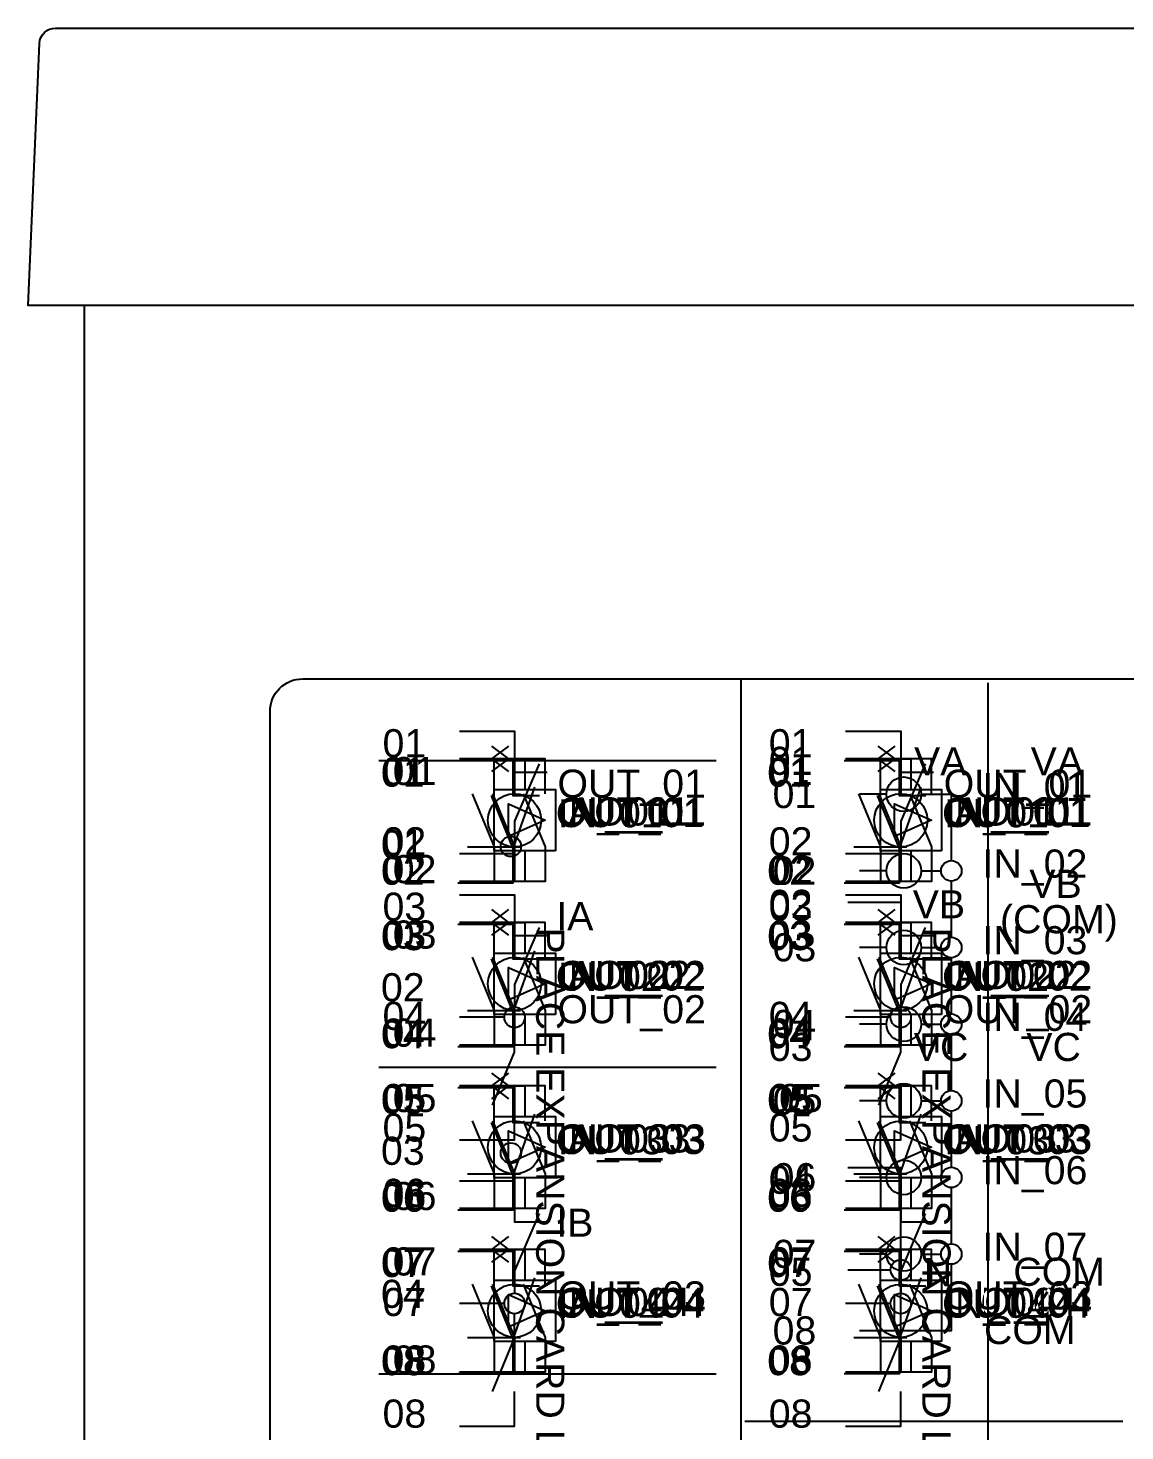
# Model space of a CAD drawing. Extents: x 1 to 23.7, y 0.2 to 17.
# Drawn here: x 15.441 to 18.125, y 13.38 to 16.812 of the extents above; entities that cross this region are included whole.
import ezdxf

# ---------------------------------------------------------------- set-up
doc = ezdxf.new("R2010")
doc.units = 0
doc.header["$MEASUREMENT"] = 0
for name, color, linetype in [('4_01__0-__EMPTY', 7, 'CONTINUOUS'), ('4_02__71___3__AVI', 7, 'CONTINUOUS'), ('4_03__73___3__ACI__3__AVI', 7, 'CONTINUOUS'), ('4_04__74___3__ACI__3__AVI', 7, 'CONTINUOUS'), ('4_05__1-___4__DI__4__DO__S', 7, 'CONTINUOUS'), ('4_06__B-___4__DI__4__DO__F', 7, 'CONTINUOUS'), ('4_07__C-___4__DI__3__DO', 7, 'CONTINUOUS'), ('4_08__2X___8__DO__STD_FORM', 7, 'CONTINUOUS'), ('4_09__2A___8__DO__STD_FORM', 7, 'CONTINUOUS'), ('4_10__2B___8__DO__STD__6__', 7, 'CONTINUOUS'), ('4_11__2C___8__DO__STD__2__', 7, 'CONTINUOUS'), ('4_12__3-___8__DI', 7, 'CONTINUOUS'), ('4_13__D-___14__DI', 7, 'CONTINUOUS'), ('4_14__5-___8__AI', 7, 'CONTINUOUS'), ('4_15__6-___4__AI__4__AO', 7, 'CONTINUOUS'), ('5_01__0-__EMPTY', 7, 'CONTINUOUS'), ('5_02__8-___4__ACI', 7, 'CONTINUOUS'), ('5_03__1-___4__DI__4__DO__S', 7, 'CONTINUOUS'), ('5_04__B-___4__DI__4__DO__F', 7, 'CONTINUOUS'), ('5_05__C-___4__DI__3__DO', 7, 'CONTINUOUS'), ('5_06__2X___8__DO__STD_FORM', 7, 'CONTINUOUS'), ('5_07__2A___8__DO__STD_FORM', 7, 'CONTINUOUS'), ('5_08__2B___8__DO__STD__6__', 7, 'CONTINUOUS'), ('5_09__2C___8__DO__STD__2__', 7, 'CONTINUOUS'), ('5_10__3-___8__DI', 7, 'CONTINUOUS'), ('5_11__5-___8__AI', 7, 'CONTINUOUS'), ('5_12__6-___4__AI__4__AO', 7, 'CONTINUOUS'), ('6_00_____DWG', 7, 'CONTINUOUS')]:
    doc.layers.add(name, color=color, linetype=linetype)
doc.styles.add('ARIAL', font='arial.ttf')

msp = doc.modelspace()

# ---------------------------------------------------------------- linework, layer by layer
at = {"layer": '4_02__71___3__AVI'}
for points in [[(17.7892, 15.2095), (17.7892, 13.1535)], [(17.4462, 15.0236), (17.5762, 15.0236)], [(17.4462, 14.6736), (17.5762, 14.6736)], [(17.4462, 14.3236), (17.5762, 14.3236)], [(17.5762, 13.7985), (17.5762, 14.0235), (17.4462, 14.0235)], [(17.4462, 13.7735), (17.5512, 13.7735)], [(17.4462, 13.5235), (17.5762, 13.5235), (17.5762, 13.7485)], [(17.1946, 13.4035), (18.1196, 13.4035)]]:
    msp.add_lwpolyline(points, dxfattribs=at)
msp.add_circle((17.5762, 13.7735), 0.025, dxfattribs=at)
at = {"layer": '4_03__73___3__ACI__3__AVI'}
for points in [[(17.7892, 15.2095), (17.7892, 13.1535)], [(17.4462, 15.0236), (17.5762, 15.0236)], [(17.4462, 14.6736), (17.5762, 14.6736)], [(17.4462, 14.3236), (17.5762, 14.3236)], [(17.5762, 13.7985), (17.5762, 14.0235), (17.4462, 14.0235)], [(17.4462, 13.7735), (17.5512, 13.7735)], [(17.4462, 13.5235), (17.5762, 13.5235), (17.5762, 13.7485)], [(17.1946, 13.4035), (18.1196, 13.4035)]]:
    msp.add_lwpolyline(points, dxfattribs=at)
msp.add_circle((17.5762, 13.7735), 0.025, dxfattribs=at)
at = {"layer": '4_04__74___3__ACI__3__AVI'}
for points in [[(17.7892, 15.2095), (17.7892, 13.1535)], [(17.4462, 15.0236), (17.5762, 15.0236)], [(17.4462, 14.6736), (17.5762, 14.6736)], [(17.4462, 14.3236), (17.5762, 14.3236)], [(17.5762, 13.7985), (17.5762, 14.0235), (17.4462, 14.0235)], [(17.4462, 13.7735), (17.5512, 13.7735)], [(17.4462, 13.5235), (17.5762, 13.5235), (17.5762, 13.7485)], [(17.1946, 13.4035), (18.1196, 13.4035)]]:
    msp.add_lwpolyline(points, dxfattribs=at)
msp.add_circle((17.5762, 13.7735), 0.025, dxfattribs=at)
at = {"layer": '4_05__1-___4__DI__4__DO__S'}
for points in [[(17.4412, 15.0236), (17.5761, 15.0236), (17.5761, 14.9385)], [(17.5225, 14.9384), (17.5761, 14.8085), (17.5761, 14.7235), (17.4412, 14.7235)], [(17.4412, 14.6236), (17.5761, 14.6236), (17.5761, 14.5385)], [(17.5225, 14.5384), (17.5761, 14.4085), (17.5761, 14.3235), (17.4412, 14.3235)], [(17.4412, 14.2236), (17.5761, 14.2236), (17.5761, 14.1385)], [(17.5225, 14.1385), (17.5761, 14.0085), (17.5761, 13.9235), (17.4412, 13.9235)], [(17.4412, 13.8236), (17.5761, 13.8236), (17.5761, 13.7385)], [(17.5225, 13.7385), (17.5761, 13.6085), (17.5761, 13.5235), (17.4412, 13.5235)]]:
    msp.add_lwpolyline(points, dxfattribs=at)
at = {"layer": '4_06__B-___4__DI__4__DO__F'}
for points in [[(17.6511, 14.9385), (17.6511, 15.0236), (17.4411, 15.0236)], [(17.5261, 14.9385), (17.5261, 15.0236)], [(17.4724, 14.9384), (17.5261, 14.8085), (17.5261, 14.7235), (17.4411, 14.7235)], [(17.5974, 14.9384), (17.6511, 14.8085), (17.6511, 14.7235), (17.5261, 14.7235)], [(17.4611, 14.8085), (17.5911, 14.8085)], [(17.6511, 14.5385), (17.6511, 14.6236), (17.4411, 14.6236)], [(17.5261, 14.5385), (17.5261, 14.6236)], [(17.4724, 14.5385), (17.5261, 14.4085), (17.5261, 14.3235), (17.4411, 14.3235)], [(17.5974, 14.5385), (17.6511, 14.4085), (17.6511, 14.3235), (17.5261, 14.3235)], [(17.4611, 14.4085), (17.5911, 14.4085)], [(17.6511, 14.1385), (17.6511, 14.2236), (17.4411, 14.2236)], [(17.5261, 14.1385), (17.5261, 14.2236)], [(17.4724, 14.1385), (17.5261, 14.0085), (17.5261, 13.9235), (17.4411, 13.9235)], [(17.5974, 14.1385), (17.6511, 14.0085), (17.6511, 13.9235), (17.5261, 13.9235)], [(17.4611, 14.0085), (17.5911, 14.0085)], [(17.6511, 13.7385), (17.6511, 13.8236), (17.4411, 13.8236)], [(17.5261, 13.7385), (17.5261, 13.8236)], [(17.4724, 13.7385), (17.5261, 13.6085), (17.5261, 13.5235), (17.4411, 13.5235)], [(17.5974, 13.7385), (17.6511, 13.6085), (17.6511, 13.5235), (17.5261, 13.5235)], [(17.4611, 13.6086), (17.5911, 13.6086)]]:
    msp.add_lwpolyline(points, dxfattribs=at)
at = {"layer": '4_07__C-___4__DI__3__DO'}
for points in [[(17.4411, 15.0916), (17.5762, 15.0916), (17.5762, 15.0916), (17.5761, 14.9915), (17.6561, 14.9915)], [(17.6361, 15.0115), (17.5761, 14.8715), (17.5761, 14.7915), (17.4412, 14.7915)], [(17.4411, 14.6916), (17.5762, 14.6916), (17.5762, 14.5915), (17.5761, 14.5915), (17.6561, 14.5915)], [(17.6361, 14.6115), (17.5761, 14.4715), (17.5761, 14.4165)], [(17.5512, 14.3915), (17.4412, 14.3915)], [(17.5225, 14.1765), (17.5761, 14.3065), (17.5761, 14.3665)], [(17.4412, 14.0914), (17.5761, 14.0914), (17.5761, 14.1765)], [(17.4411, 13.9915), (17.5762, 13.9915), (17.5762, 13.8914), (17.5761, 13.8915), (17.6561, 13.8915)], [(17.6361, 13.9114), (17.5761, 13.7714), (17.5761, 13.7164)], [(17.5512, 13.6914), (17.4412, 13.6914)], [(17.5225, 13.4764), (17.5761, 13.6064), (17.5761, 13.6664)], [(17.4412, 13.3913), (17.5761, 13.3913), (17.5761, 13.4764)]]:
    msp.add_lwpolyline(points, dxfattribs=at)
for centre in [(17.5761, 14.3915), (17.5761, 13.6914)]:
    msp.add_circle(centre, 0.025, dxfattribs=at)
at = {"layer": '4_08__2X___8__DO__STD_FORM'}
for points in [[(17.4373, 15.0196), (17.5722, 15.0196), (17.5722, 14.9345)], [(17.5186, 14.9344), (17.5722, 14.8045), (17.5722, 14.7195), (17.4373, 14.7195)], [(17.4373, 14.6196), (17.5722, 14.6196), (17.5722, 14.5345)], [(17.5186, 14.5345), (17.5722, 14.4045), (17.5722, 14.3195), (17.4373, 14.3195)], [(17.4373, 14.2196), (17.5722, 14.2196), (17.5722, 14.1345)], [(17.5186, 14.1345), (17.5722, 14.0045), (17.5722, 13.9195), (17.4373, 13.9195)], [(17.4373, 13.8197), (17.5722, 13.8197), (17.5722, 13.7346)], [(17.5186, 13.7345), (17.5722, 13.6045), (17.5722, 13.5195), (17.4373, 13.5195)]]:
    msp.add_lwpolyline(points, dxfattribs=at)
at = {"layer": '4_09__2A___8__DO__STD_FORM'}
for points in [[(17.4373, 15.0196), (17.5723, 15.0196), (17.5723, 15.0196), (17.5723, 14.9345), (17.6373, 14.9345)], [(17.6248, 14.9545), (17.5722, 14.8045), (17.5723, 14.7195), (17.4373, 14.7195)], [(17.4373, 14.6196), (17.5723, 14.6196), (17.5723, 14.6196), (17.5723, 14.5345), (17.6373, 14.5345)], [(17.6248, 14.5545), (17.5722, 14.4045), (17.5723, 14.3195), (17.4373, 14.3195)], [(17.4373, 14.2196), (17.5723, 14.2196), (17.5723, 14.2196), (17.5723, 14.1345), (17.6373, 14.1345)], [(17.6248, 14.1545), (17.5722, 14.0045), (17.5723, 13.9195), (17.4373, 13.9195)], [(17.4373, 13.8197), (17.5723, 13.8197), (17.5723, 13.8197), (17.5723, 13.7345), (17.6373, 13.7345)], [(17.6248, 13.7545), (17.5722, 13.6045), (17.5723, 13.5195), (17.4373, 13.5195)]]:
    msp.add_lwpolyline(points, dxfattribs=at)
at = {"layer": '4_10__2B___8__DO__STD__6__'}
for points in [[(17.4373, 15.0196), (17.5722, 15.0196), (17.5722, 14.9345)], [(17.5186, 14.9344), (17.5722, 14.8045), (17.5722, 14.7195), (17.4373, 14.7195)], [(17.4373, 14.6196), (17.5722, 14.6196), (17.5722, 14.5345)], [(17.5186, 14.5345), (17.5722, 14.4045), (17.5722, 14.3195), (17.4373, 14.3195)], [(17.4373, 14.2196), (17.5722, 14.2196), (17.5722, 14.1345)], [(17.5186, 14.1345), (17.5722, 14.0045), (17.5722, 13.9195), (17.4373, 13.9195)], [(17.4373, 13.8197), (17.5722, 13.8197), (17.5722, 13.7346)], [(17.5186, 13.7345), (17.5722, 13.6045), (17.5722, 13.5195), (17.4373, 13.5195)]]:
    msp.add_lwpolyline(points, dxfattribs=at)
at = {"layer": '4_11__2C___8__DO__STD__2__'}
for points in [[(17.4373, 15.0196), (17.5722, 15.0196), (17.5722, 14.9345)], [(17.5186, 14.9344), (17.5722, 14.8045), (17.5722, 14.7195), (17.4373, 14.7195)], [(17.4373, 14.6196), (17.5722, 14.6196), (17.5722, 14.5345)], [(17.5186, 14.5345), (17.5722, 14.4045), (17.5722, 14.3195), (17.4373, 14.3195)], [(17.4373, 14.2196), (17.5723, 14.2196), (17.5723, 14.2196), (17.5723, 14.1345), (17.6373, 14.1345)], [(17.6248, 14.1545), (17.5722, 14.0045), (17.5723, 13.9195), (17.4373, 13.9195)], [(17.4373, 13.8196), (17.5723, 13.8196), (17.5723, 13.8196), (17.5723, 13.7345), (17.6373, 13.7345)], [(17.6248, 13.7545), (17.5722, 13.6045), (17.5723, 13.5195), (17.4373, 13.5195)]]:
    msp.add_lwpolyline(points, dxfattribs=at)
at = {"layer": '4_12__3-___8__DI'}
for points in [[(17.4412, 15.0235), (17.5761, 15.0235), (17.5761, 14.9385)], [(17.5761, 14.8085), (17.5761, 14.7235), (17.4412, 14.7235)], [(17.4412, 14.6234), (17.5761, 14.6234), (17.5761, 14.5384)], [(17.5761, 14.4084), (17.5761, 14.3234), (17.4412, 14.3234)], [(17.4412, 14.2233), (17.5761, 14.2233), (17.5761, 14.1384)], [(17.5761, 14.0083), (17.5761, 13.9233), (17.4412, 13.9233)], [(17.4412, 13.8235), (17.5761, 13.8235), (17.5761, 13.7385)], [(17.5761, 13.6085), (17.5761, 13.5235), (17.4412, 13.5235)]]:
    msp.add_lwpolyline(points, dxfattribs=at)
for centre in [(17.5761, 14.8735), (17.5761, 14.4734), (17.5761, 14.0733), (17.5761, 13.6735)]:
    msp.add_circle(centre, 0.065, dxfattribs=at)
at = {"layer": '4_13__D-___14__DI'}
for points in [[(17.5413, 14.9373), (17.4748, 14.9373)], [(17.6258, 14.9373), (17.6998, 14.9373), (17.6998, 14.7748)], [(17.5413, 14.7498), (17.4748, 14.7498)], [(17.6258, 14.7498), (17.6748, 14.7498)], [(17.6998, 14.7248), (17.6998, 14.5873)], [(17.5413, 14.5623), (17.4748, 14.5623)], [(17.6258, 14.5623), (17.6748, 14.5623)], [(17.6998, 14.5373), (17.6998, 14.3998)], [(17.5413, 14.3748), (17.4748, 14.3748)], [(17.6258, 14.3748), (17.6748, 14.3748)], [(17.6998, 14.3498), (17.6998, 14.2123)], [(17.5413, 14.1873), (17.4748, 14.1873)], [(17.6258, 14.1873), (17.6748, 14.1873)], [(17.6998, 14.1623), (17.6998, 14.0248)], [(17.5413, 13.9998), (17.4748, 13.9998)], [(17.6258, 13.9998), (17.6748, 13.9998)], [(17.6998, 13.9748), (17.6998, 13.8373)], [(17.5413, 13.8123), (17.4748, 13.8123)], [(17.6258, 13.8123), (17.6748, 13.8123)], [(17.6998, 13.7873), (17.6998, 13.6248), (17.4748, 13.6248)]]:
    msp.add_lwpolyline(points, dxfattribs=at)
for centre, radius in [((17.5835, 14.9373), 0.0422), ((17.5835, 14.7498), 0.0422), ((17.6998, 14.7498), 0.025), ((17.5835, 14.5623), 0.0422), ((17.6998, 14.5623), 0.025), ((17.5835, 14.3748), 0.0422), ((17.6998, 14.3748), 0.025), ((17.5835, 14.1873), 0.0422), ((17.6998, 14.1873), 0.025), ((17.5835, 13.9998), 0.0422), ((17.6998, 13.9998), 0.025), ((17.5835, 13.8123), 0.0422), ((17.6998, 13.8123), 0.025)]:
    msp.add_circle(centre, radius, dxfattribs=at)
at = {"layer": '4_14__5-___8__AI'}
for points in [[(17.5199, 15.0551), (17.5612, 15.0239), (17.5199, 14.9927)], [(17.4662, 15.0239), (17.6011, 15.0239), (17.6011, 14.9488)], [(17.6761, 14.7988), (17.5261, 14.7988), (17.5261, 14.9488), (17.6761, 14.9488), (17.6761, 14.7988)], [(17.5611, 14.8338), (17.5611, 14.9138), (17.6511, 14.8738), (17.5611, 14.8338)], [(17.6011, 14.7988), (17.6011, 14.7237), (17.4662, 14.7237)], [(17.4662, 14.6238), (17.6011, 14.6238), (17.6011, 14.5488)], [(17.5199, 14.655), (17.5612, 14.6238), (17.5199, 14.5926)], [(17.6761, 14.3988), (17.5261, 14.3988), (17.5261, 14.5487), (17.6761, 14.5487), (17.6761, 14.3988)], [(17.5611, 14.4338), (17.5611, 14.5138), (17.6511, 14.4738), (17.5611, 14.4338)], [(17.6011, 14.3987), (17.6011, 14.3236), (17.4662, 14.3236)], [(17.5199, 14.255), (17.5612, 14.2237), (17.5199, 14.1925)], [(17.4662, 14.2238), (17.6011, 14.2238), (17.6011, 14.1487)], [(17.6761, 13.9987), (17.5261, 13.9987), (17.5261, 14.1487), (17.6761, 14.1487), (17.6761, 13.9987)], [(17.5611, 14.0337), (17.5611, 14.1137), (17.6511, 14.0737), (17.5611, 14.0337)], [(17.6011, 13.9987), (17.6011, 13.9236), (17.4662, 13.9236)], [(17.5199, 13.8549), (17.5612, 13.8237), (17.5199, 13.7925)], [(17.4662, 13.8237), (17.6011, 13.8237), (17.6011, 13.7486)], [(17.6761, 13.5986), (17.5261, 13.5986), (17.5261, 13.7486), (17.6761, 13.7486), (17.6761, 13.5986)], [(17.5611, 13.6337), (17.5611, 13.7137), (17.6511, 13.6736), (17.5611, 13.6337)], [(17.6011, 13.5986), (17.6011, 13.5235), (17.4662, 13.5235)]]:
    msp.add_lwpolyline(points, dxfattribs=at)
at = {"layer": '4_15__6-___4__AI__4__AO'}
for points in [[(17.5612, 15.0551), (17.5199, 15.0239), (17.5612, 14.9927)], [(17.4662, 15.0239), (17.6011, 15.0239), (17.6011, 14.9488)], [(17.6761, 14.7988), (17.5261, 14.7988), (17.5261, 14.9488), (17.6761, 14.9488), (17.6761, 14.7988)], [(17.5611, 14.8338), (17.5611, 14.9138), (17.6511, 14.8738), (17.5611, 14.8338)], [(17.6011, 14.7988), (17.6011, 14.7237), (17.4662, 14.7237)], [(17.4662, 14.6238), (17.6011, 14.6238), (17.6011, 14.5488)], [(17.5612, 14.655), (17.5199, 14.6238), (17.5612, 14.5926)], [(17.6761, 14.3988), (17.5261, 14.3988), (17.5261, 14.5487), (17.6761, 14.5487), (17.6761, 14.3988)], [(17.5611, 14.4338), (17.5611, 14.5138), (17.6511, 14.4738), (17.5611, 14.4338)], [(17.6011, 14.3987), (17.6011, 14.3236), (17.4662, 14.3236)], [(17.5612, 14.255), (17.5199, 14.2237), (17.5612, 14.1925)], [(17.4662, 14.2238), (17.6011, 14.2238), (17.6011, 14.1487)], [(17.6761, 13.9987), (17.5261, 13.9987), (17.5261, 14.1487), (17.6761, 14.1487), (17.6761, 13.9987)], [(17.5611, 14.0337), (17.5611, 14.1137), (17.6511, 14.0737), (17.5611, 14.0337)], [(17.6011, 13.9987), (17.6011, 13.9236), (17.4662, 13.9236)], [(17.5612, 13.8549), (17.5199, 13.8237), (17.5612, 13.7925)], [(17.4662, 13.8237), (17.6011, 13.8237), (17.6011, 13.7486)], [(17.6761, 13.5986), (17.5261, 13.5986), (17.5261, 13.7486), (17.6761, 13.7486), (17.6761, 13.5986)], [(17.5611, 13.6337), (17.5611, 13.7137), (17.6511, 13.6736), (17.5611, 13.6337)], [(17.6011, 13.5986), (17.6011, 13.5235), (17.4662, 13.5235)]]:
    msp.add_lwpolyline(points, dxfattribs=at)
at = {"layer": '5_02__8-___4__ACI'}
for points in [[(16.2995, 15.0196), (17.1246, 15.0196)], [(16.2995, 14.2695), (17.1246, 14.2695)], [(16.2995, 13.5195), (17.1246, 13.5195)]]:
    msp.add_lwpolyline(points, dxfattribs=at)
for centre in [(16.6223, 14.8096), (16.6223, 14.0595)]:
    msp.add_circle(centre, 0.025, dxfattribs=at)
at = {"layer": '5_03__1-___4__DI__4__DO__S'}
for points in [[(16.4962, 15.0236), (16.6312, 15.0236), (16.6312, 14.9385)], [(16.5775, 14.9384), (16.6312, 14.8085), (16.6312, 14.7235), (16.4962, 14.7235)], [(16.4962, 14.6236), (16.6312, 14.6236), (16.6312, 14.5385)], [(16.5775, 14.5384), (16.6312, 14.4085), (16.6312, 14.3235), (16.4962, 14.3235)], [(16.4962, 14.2236), (16.6312, 14.2236), (16.6312, 14.1385)], [(16.5775, 14.1385), (16.6312, 14.0085), (16.6312, 13.9235), (16.4962, 13.9235)], [(16.4962, 13.8236), (16.6312, 13.8236), (16.6312, 13.7385)], [(16.5775, 13.7385), (16.6312, 13.6085), (16.6312, 13.5235), (16.4962, 13.5235)]]:
    msp.add_lwpolyline(points, dxfattribs=at)
at = {"layer": '5_04__B-___4__DI__4__DO__F'}
for points in [[(16.7061, 14.9385), (16.7061, 15.0236), (16.4961, 15.0236)], [(16.5811, 14.9385), (16.5811, 15.0236)], [(16.5274, 14.9384), (16.5811, 14.8085), (16.5811, 14.7235), (16.4961, 14.7235)], [(16.6524, 14.9384), (16.7061, 14.8085), (16.7061, 14.7235), (16.5811, 14.7235)], [(16.5161, 14.8085), (16.6461, 14.8085)], [(16.7061, 14.5385), (16.7061, 14.6236), (16.4961, 14.6236)], [(16.5811, 14.5385), (16.5811, 14.6236)], [(16.5274, 14.5385), (16.5811, 14.4085), (16.5811, 14.3235), (16.4961, 14.3235)], [(16.6524, 14.5385), (16.7061, 14.4085), (16.7061, 14.3235), (16.5811, 14.3235)], [(16.5161, 14.4085), (16.6461, 14.4085)], [(16.7061, 14.1385), (16.7061, 14.2236), (16.4961, 14.2236)], [(16.5811, 14.1385), (16.5811, 14.2236)], [(16.5274, 14.1385), (16.5811, 14.0085), (16.5811, 13.9235), (16.4961, 13.9235)], [(16.6524, 14.1385), (16.7061, 14.0085), (16.7061, 13.9235), (16.5811, 13.9235)], [(16.5161, 14.0085), (16.6461, 14.0085)], [(16.7061, 13.7385), (16.7061, 13.8236), (16.4961, 13.8236)], [(16.5811, 13.7385), (16.5811, 13.8236)], [(16.5274, 13.7385), (16.5811, 13.6085), (16.5811, 13.5235), (16.4961, 13.5235)], [(16.6524, 13.7385), (16.7061, 13.6085), (16.7061, 13.5235), (16.5811, 13.5235)], [(16.5161, 13.6086), (16.6461, 13.6086)]]:
    msp.add_lwpolyline(points, dxfattribs=at)
at = {"layer": '5_05__C-___4__DI__3__DO'}
for points in [[(16.4961, 15.0916), (16.6312, 15.0916), (16.6312, 15.0916), (16.6312, 14.9915), (16.7111, 14.9915)], [(16.6912, 15.0115), (16.6312, 14.8715), (16.6312, 14.7915), (16.4962, 14.7915)], [(16.4961, 14.6916), (16.6312, 14.6916), (16.6312, 14.5915), (16.6312, 14.5915), (16.7111, 14.5915)], [(16.6912, 14.6115), (16.6312, 14.4715), (16.6312, 14.4165)], [(16.6062, 14.3915), (16.4962, 14.3915)], [(16.5775, 14.1765), (16.6312, 14.3065), (16.6312, 14.3665)], [(16.4962, 14.0914), (16.6312, 14.0914), (16.6312, 14.1765)], [(16.4961, 13.9915), (16.6312, 13.9915), (16.6312, 13.8914), (16.6312, 13.8915), (16.7111, 13.8915)], [(16.6912, 13.9114), (16.6312, 13.7714), (16.6312, 13.7164)], [(16.6062, 13.6914), (16.4962, 13.6914)], [(16.5775, 13.4764), (16.6312, 13.6064), (16.6312, 13.6664)], [(16.4962, 13.3913), (16.6312, 13.3913), (16.6312, 13.4764)]]:
    msp.add_lwpolyline(points, dxfattribs=at)
for centre in [(16.6312, 14.3915), (16.6312, 13.6914)]:
    msp.add_circle(centre, 0.025, dxfattribs=at)
at = {"layer": '5_06__2X___8__DO__STD_FORM'}
for points in [[(16.4923, 15.0196), (16.6273, 15.0196), (16.6273, 14.9345)], [(16.5736, 14.9344), (16.6273, 14.8045), (16.6273, 14.7195), (16.4923, 14.7195)], [(16.4923, 14.6196), (16.6273, 14.6196), (16.6273, 14.5345)], [(16.5736, 14.5345), (16.6273, 14.4045), (16.6273, 14.3195), (16.4923, 14.3195)], [(16.4923, 14.2196), (16.6273, 14.2196), (16.6273, 14.1345)], [(16.5736, 14.1345), (16.6273, 14.0045), (16.6273, 13.9195), (16.4923, 13.9195)], [(16.4923, 13.8197), (16.6273, 13.8197), (16.6273, 13.7346)], [(16.5736, 13.7345), (16.6273, 13.6045), (16.6273, 13.5195), (16.4923, 13.5195)]]:
    msp.add_lwpolyline(points, dxfattribs=at)
at = {"layer": '5_07__2A___8__DO__STD_FORM'}
for points in [[(16.4923, 15.0196), (16.6273, 15.0196), (16.6273, 15.0196), (16.6273, 14.9345), (16.6923, 14.9345)], [(16.6798, 14.9545), (16.6273, 14.8045), (16.6273, 14.7195), (16.4923, 14.7195)], [(16.4923, 14.6196), (16.6273, 14.6196), (16.6273, 14.6196), (16.6273, 14.5345), (16.6923, 14.5345)], [(16.6798, 14.5545), (16.6273, 14.4045), (16.6273, 14.3195), (16.4923, 14.3195)], [(16.4923, 14.2196), (16.6273, 14.2196), (16.6273, 14.2196), (16.6273, 14.1345), (16.6923, 14.1345)], [(16.6798, 14.1545), (16.6273, 14.0045), (16.6273, 13.9195), (16.4923, 13.9195)], [(16.4923, 13.8197), (16.6273, 13.8197), (16.6273, 13.8197), (16.6273, 13.7345), (16.6923, 13.7345)], [(16.6798, 13.7545), (16.6273, 13.6045), (16.6273, 13.5195), (16.4923, 13.5195)]]:
    msp.add_lwpolyline(points, dxfattribs=at)
at = {"layer": '5_08__2B___8__DO__STD__6__'}
for points in [[(16.4923, 15.0196), (16.6273, 15.0196), (16.6273, 14.9345)], [(16.5736, 14.9344), (16.6273, 14.8045), (16.6273, 14.7195), (16.4923, 14.7195)], [(16.4923, 14.6196), (16.6273, 14.6196), (16.6273, 14.5345)], [(16.5736, 14.5345), (16.6273, 14.4045), (16.6273, 14.3195), (16.4923, 14.3195)], [(16.4923, 14.2196), (16.6273, 14.2196), (16.6273, 14.1345)], [(16.5736, 14.1345), (16.6273, 14.0045), (16.6273, 13.9195), (16.4923, 13.9195)], [(16.4923, 13.8197), (16.6273, 13.8197), (16.6273, 13.7346)], [(16.5736, 13.7345), (16.6273, 13.6045), (16.6273, 13.5195), (16.4923, 13.5195)]]:
    msp.add_lwpolyline(points, dxfattribs=at)
at = {"layer": '5_09__2C___8__DO__STD__2__'}
for points in [[(16.4923, 15.0196), (16.6273, 15.0196), (16.6273, 14.9345)], [(16.5736, 14.9344), (16.6273, 14.8045), (16.6273, 14.7195), (16.4923, 14.7195)], [(16.4923, 14.6196), (16.6273, 14.6196), (16.6273, 14.5345)], [(16.5736, 14.5345), (16.6273, 14.4045), (16.6273, 14.3195), (16.4923, 14.3195)], [(16.4923, 14.2196), (16.6273, 14.2196), (16.6273, 14.2196), (16.6273, 14.1345), (16.6923, 14.1345)], [(16.6798, 14.1545), (16.6273, 14.0045), (16.6273, 13.9195), (16.4923, 13.9195)], [(16.4923, 13.8196), (16.6273, 13.8196), (16.6273, 13.8196), (16.6273, 13.7345), (16.6923, 13.7345)], [(16.6798, 13.7545), (16.6273, 13.6045), (16.6273, 13.5195), (16.4923, 13.5195)]]:
    msp.add_lwpolyline(points, dxfattribs=at)
at = {"layer": '5_10__3-___8__DI'}
for points in [[(16.4962, 15.0235), (16.6312, 15.0235), (16.6312, 14.9385)], [(16.6312, 14.8085), (16.6312, 14.7235), (16.4962, 14.7235)], [(16.4962, 14.6234), (16.6312, 14.6234), (16.6312, 14.5384)], [(16.6312, 14.4084), (16.6312, 14.3234), (16.4962, 14.3234)], [(16.4962, 14.2233), (16.6312, 14.2233), (16.6312, 14.1384)], [(16.6312, 14.0083), (16.6312, 13.9233), (16.4962, 13.9233)], [(16.4962, 13.8235), (16.6312, 13.8235), (16.6312, 13.7385)], [(16.6312, 13.6085), (16.6312, 13.5235), (16.4962, 13.5235)]]:
    msp.add_lwpolyline(points, dxfattribs=at)
for centre in [(16.6312, 14.8735), (16.6312, 14.4734), (16.6312, 14.0733), (16.6312, 13.6735)]:
    msp.add_circle(centre, 0.065, dxfattribs=at)
at = {"layer": '5_11__5-___8__AI'}
for points in [[(16.5749, 15.0551), (16.6162, 15.0239), (16.5749, 14.9927)], [(16.5212, 15.0239), (16.6561, 15.0239), (16.6561, 14.9488)], [(16.7311, 14.7988), (16.5811, 14.7988), (16.5811, 14.9488), (16.7311, 14.9488), (16.7311, 14.7988)], [(16.6161, 14.8338), (16.6161, 14.9138), (16.7061, 14.8738), (16.6161, 14.8338)], [(16.6561, 14.7988), (16.6561, 14.7237), (16.5212, 14.7237)], [(16.5212, 14.6238), (16.6561, 14.6238), (16.6561, 14.5488)], [(16.5749, 14.655), (16.6162, 14.6238), (16.5749, 14.5926)], [(16.7311, 14.3988), (16.5811, 14.3988), (16.5811, 14.5487), (16.7311, 14.5487), (16.7311, 14.3988)], [(16.6161, 14.4338), (16.6161, 14.5138), (16.7061, 14.4738), (16.6161, 14.4338)], [(16.6561, 14.3987), (16.6561, 14.3236), (16.5212, 14.3236)], [(16.5749, 14.255), (16.6162, 14.2237), (16.5749, 14.1925)], [(16.5212, 14.2238), (16.6561, 14.2238), (16.6561, 14.1487)], [(16.7311, 13.9987), (16.5811, 13.9987), (16.5811, 14.1487), (16.7311, 14.1487), (16.7311, 13.9987)], [(16.6161, 14.0337), (16.6161, 14.1137), (16.7061, 14.0737), (16.6161, 14.0337)], [(16.6561, 13.9987), (16.6561, 13.9236), (16.5212, 13.9236)], [(16.5749, 13.8549), (16.6162, 13.8237), (16.5749, 13.7925)], [(16.5212, 13.8237), (16.6561, 13.8237), (16.6561, 13.7486)], [(16.7311, 13.5986), (16.5811, 13.5986), (16.5811, 13.7486), (16.7311, 13.7486), (16.7311, 13.5986)], [(16.6161, 13.6337), (16.6161, 13.7137), (16.7061, 13.6736), (16.6161, 13.6337)], [(16.6561, 13.5986), (16.6561, 13.5235), (16.5212, 13.5235)]]:
    msp.add_lwpolyline(points, dxfattribs=at)
at = {"layer": '5_12__6-___4__AI__4__AO'}
for points in [[(16.6162, 15.0551), (16.5749, 15.0239), (16.6162, 14.9927)], [(16.5212, 15.0239), (16.6561, 15.0239), (16.6561, 14.9488)], [(16.7311, 14.7988), (16.5811, 14.7988), (16.5811, 14.9488), (16.7311, 14.9488), (16.7311, 14.7988)], [(16.6161, 14.8338), (16.6161, 14.9138), (16.7061, 14.8738), (16.6161, 14.8338)], [(16.6561, 14.7988), (16.6561, 14.7237), (16.5212, 14.7237)], [(16.5212, 14.6238), (16.6561, 14.6238), (16.6561, 14.5488)], [(16.6162, 14.655), (16.5749, 14.6238), (16.6162, 14.5926)], [(16.7311, 14.3988), (16.5811, 14.3988), (16.5811, 14.5487), (16.7311, 14.5487), (16.7311, 14.3988)], [(16.6161, 14.4338), (16.6161, 14.5138), (16.7061, 14.4738), (16.6161, 14.4338)], [(16.6561, 14.3987), (16.6561, 14.3236), (16.5212, 14.3236)], [(16.6162, 14.255), (16.5749, 14.2237), (16.6162, 14.1925)], [(16.5212, 14.2238), (16.6561, 14.2238), (16.6561, 14.1487)], [(16.7311, 13.9987), (16.5811, 13.9987), (16.5811, 14.1487), (16.7311, 14.1487), (16.7311, 13.9987)], [(16.6161, 14.0337), (16.6161, 14.1137), (16.7061, 14.0737), (16.6161, 14.0337)], [(16.6561, 13.9987), (16.6561, 13.9236), (16.5212, 13.9236)], [(16.6162, 13.8549), (16.5749, 13.8237), (16.6162, 13.7925)], [(16.5212, 13.8237), (16.6561, 13.8237), (16.6561, 13.7486)], [(16.7311, 13.5986), (16.5811, 13.5986), (16.5811, 13.7486), (16.7311, 13.7486), (16.7311, 13.5986)], [(16.6161, 13.6337), (16.6161, 13.7137), (16.7061, 13.6736), (16.6161, 13.6337)], [(16.6561, 13.5986), (16.6561, 13.5235), (16.5212, 13.5235)]]:
    msp.add_lwpolyline(points, dxfattribs=at)
at = {"layer": '6_00_____DWG'}
for points in [[(22.972, 16.7742), (23, 16.1327), (15.4409, 16.1327), (15.469, 16.7742, -0.401491), (15.5083, 16.8118), (22.9327, 16.8118, -0.401491)], [(22.3579, 15.1396), (22.3579, 11.4297, -0.414213), (22.2779, 11.3497), (16.1129, 11.3497, -0.414212), (16.0329, 11.4297), (16.0329, 15.1396, -0.414211), (16.1129, 15.2196), (22.2779, 15.2196, -0.414219)]]:
    msp.add_lwpolyline(points, format="xyb", close=True, dxfattribs=at)
for points in [[(22.8622, 16.1327), (22.8622, 11.1824), (15.5787, 11.1824), (15.5787, 16.1327)], [(17.1846, 15.2196), (17.1846, 11.3497)]]:
    msp.add_lwpolyline(points, dxfattribs=at)

# ---------------------------------------------------------------- texts
at = {"layer": '4_01__0-__EMPTY', "style": 'ARIAL'}
msp.add_text('PLACE EXPANSION CARD LABEL HERE', height=0.068833, rotation=270, dxfattribs=at).set_placement((17.6291, 14.6114))
at = {"layer": '4_02__71___3__AVI', "style": 'ARIAL'}
for s, height, p in [('01', 0.06883, (17.2532, 14.9847)), ('VA', 0.06883, (17.6086, 14.9836)), ('VA', 0.06883, (17.8939, 14.9836)), ('VB', 0.06883, (17.8906, 14.6836)), ('02', 0.06883, (17.2532, 14.6347)), ('VB', 0.06883, (17.6053, 14.6336)), ('(COM)', 0.06883, (17.8188, 14.5972)), ('03', 0.06883, (17.2532, 14.2847)), ('VC', 0.06883, (17.608, 14.2847)), ('VC', 0.06883, (17.8833, 14.2847)), ('04', 0.06883, (17.2532, 13.9597)), ('05', 0.06883, (17.2532, 13.7346)), ('N', 0.0688, (17.6327, 13.7335)), ('COM', 0.06883, (17.8514, 13.7346)), ('06', 0.06883, (17.2532, 13.5199))]:
    msp.add_text(s, height=height, dxfattribs=at).set_placement(p)
at = {"layer": '4_03__73___3__ACI__3__AVI', "style": 'ARIAL'}
for s, height, p in [('01', 0.06883, (17.2532, 14.9847)), ('VA', 0.06883, (17.6086, 14.9836)), ('VA', 0.06883, (17.8939, 14.9836)), ('VB', 0.06883, (17.8906, 14.6836)), ('02', 0.06883, (17.2532, 14.6347)), ('VB', 0.06883, (17.6053, 14.6336)), ('(COM)', 0.06883, (17.8188, 14.5972)), ('03', 0.06883, (17.2532, 14.2847)), ('VC', 0.06883, (17.608, 14.2847)), ('VC', 0.06883, (17.8833, 14.2847)), ('04', 0.06883, (17.2532, 13.9597)), ('05', 0.06883, (17.2532, 13.7346)), ('N', 0.0688, (17.6327, 13.7335)), ('COM', 0.06883, (17.8514, 13.7346)), ('06', 0.06883, (17.2532, 13.5199))]:
    msp.add_text(s, height=height, dxfattribs=at).set_placement(p)
at = {"layer": '4_04__74___3__ACI__3__AVI', "style": 'ARIAL'}
for s, height, p in [('01', 0.06883, (17.2532, 14.9847)), ('VA', 0.06883, (17.6086, 14.9836)), ('VA', 0.06883, (17.8939, 14.9836)), ('VB', 0.06883, (17.8906, 14.6836)), ('02', 0.06883, (17.2532, 14.6347)), ('VB', 0.06883, (17.6053, 14.6336)), ('(COM)', 0.06883, (17.8188, 14.5972)), ('03', 0.06883, (17.2532, 14.2847)), ('VC', 0.06883, (17.608, 14.2847)), ('VC', 0.06883, (17.8833, 14.2847)), ('04', 0.06883, (17.2532, 13.9597)), ('05', 0.06883, (17.2532, 13.7346)), ('N', 0.0688, (17.6327, 13.7335)), ('COM', 0.06883, (17.8514, 13.7346)), ('06', 0.06883, (17.2532, 13.5199))]:
    msp.add_text(s, height=height, dxfattribs=at).set_placement(p)
at = {"layer": '4_05__1-___4__DI__4__DO__S', "style": 'ARIAL'}
for s, p in [('01', (17.2532, 14.9597)), ('OUT_01', (17.6811, 14.8608)), ('02', (17.2532, 14.7197)), ('03', (17.2532, 14.5598)), ('OUT_02', (17.6811, 14.4608)), ('04', (17.2532, 14.3198)), ('05', (17.2532, 14.1598)), ('OUT_03', (17.6811, 14.0609)), ('06', (17.2532, 13.9199)), ('07', (17.2532, 13.7599)), ('OUT_04', (17.6811, 13.6609)), ('08', (17.2532, 13.5199))]:
    msp.add_text(s, height=0.06883, dxfattribs=at).set_placement(p)
at = {"layer": '4_06__B-___4__DI__4__DO__F', "style": 'ARIAL'}
for s, p in [('01', (17.2493, 14.9557)), ('OUT_01', (17.6772, 14.8568)), ('02', (17.2493, 14.7158)), ('03', (17.2493, 14.5558)), ('OUT_02', (17.6772, 14.4569)), ('04', (17.2493, 14.3158)), ('05', (17.2493, 14.1558)), ('OUT_03', (17.6772, 14.0569)), ('06', (17.2493, 13.9159)), ('07', (17.2493, 13.7559)), ('OUT_04', (17.6772, 13.6569)), ('08', (17.2493, 13.5159))]:
    msp.add_text(s, height=0.06883, dxfattribs=at).set_placement(p)
at = {"layer": '4_07__C-___4__DI__3__DO', "style": 'ARIAL'}
for s, p in [('01', (17.2532, 15.0277)), ('OUT_01', (17.6811, 14.9288)), ('02', (17.2532, 14.7877)), ('03', (17.2532, 14.6278)), ('04', (17.2532, 14.3607)), ('OUT_02', (17.6811, 14.3769)), ('05', (17.2532, 14.0876)), ('06', (17.2532, 13.9277)), ('07', (17.2532, 13.6606)), ('OUT_03', (17.6811, 13.6768)), ('08', (17.2532, 13.3876))]:
    msp.add_text(s, height=0.06883, dxfattribs=at).set_placement(p)
at = {"layer": '4_08__2X___8__DO__STD_FORM', "style": 'ARIAL'}
for s, p in [('01', (17.2493, 14.9557)), ('OUT_01', (17.6772, 14.8568)), ('02', (17.2493, 14.7158)), ('03', (17.2493, 14.5558)), ('OUT_02', (17.6772, 14.4569)), ('04', (17.2493, 14.3158)), ('05', (17.2493, 14.1558)), ('OUT_03', (17.6772, 14.0569)), ('06', (17.2493, 13.9159)), ('07', (17.2493, 13.7559)), ('OUT_04', (17.6772, 13.6569)), ('08', (17.2493, 13.5159))]:
    msp.add_text(s, height=0.06883, dxfattribs=at).set_placement(p)
at = {"layer": '4_09__2A___8__DO__STD_FORM', "style": 'ARIAL'}
for s, p in [('01', (17.2493, 14.9557)), ('OUT_01', (17.6772, 14.8568)), ('02', (17.2493, 14.7158)), ('03', (17.2493, 14.5558)), ('OUT_02', (17.6772, 14.4569)), ('04', (17.2493, 14.3158)), ('05', (17.2493, 14.1558)), ('OUT_03', (17.6772, 14.0569)), ('06', (17.2493, 13.9159)), ('07', (17.2493, 13.7559)), ('OUT_04', (17.6772, 13.6569)), ('08', (17.2493, 13.5159))]:
    msp.add_text(s, height=0.06883, dxfattribs=at).set_placement(p)
at = {"layer": '4_10__2B___8__DO__STD__6__', "style": 'ARIAL'}
for s, p in [('01', (17.2493, 14.9557)), ('OUT_01', (17.6772, 14.8568)), ('02', (17.2493, 14.7158)), ('03', (17.2493, 14.5558)), ('OUT_02', (17.6772, 14.4569)), ('04', (17.2493, 14.3158)), ('05', (17.2493, 14.1558)), ('OUT_03', (17.6772, 14.0569)), ('06', (17.2493, 13.9159)), ('07', (17.2493, 13.7559)), ('OUT_04', (17.6772, 13.6569)), ('08', (17.2493, 13.5159))]:
    msp.add_text(s, height=0.06883, dxfattribs=at).set_placement(p)
at = {"layer": '4_11__2C___8__DO__STD__2__', "style": 'ARIAL'}
for s, p in [('01', (17.2493, 14.9557)), ('OUT_01', (17.6772, 14.8568)), ('02', (17.2493, 14.7158)), ('03', (17.2493, 14.5558)), ('OUT_02', (17.6772, 14.4569)), ('04', (17.2493, 14.3158)), ('05', (17.2493, 14.1558)), ('OUT_03', (17.6772, 14.0569)), ('06', (17.2493, 13.9159)), ('07', (17.2493, 13.7559)), ('OUT_04', (17.6772, 13.6569)), ('08', (17.2493, 13.5159))]:
    msp.add_text(s, height=0.06883, dxfattribs=at).set_placement(p)
at = {"layer": '4_12__3-___8__DI', "style": 'ARIAL'}
for s, p in [('01', (17.2532, 14.9597)), ('IN_01', (17.682, 14.8563)), ('02', (17.2532, 14.7197)), ('03', (17.2532, 14.5598)), ('IN_02', (17.682, 14.4562)), ('04', (17.2532, 14.3198)), ('05', (17.2532, 14.1598)), ('IN_03', (17.682, 14.0563)), ('06', (17.2532, 13.9199)), ('07', (17.2532, 13.7599)), ('IN_04', (17.682, 13.6563)), ('08', (17.2532, 13.5199))]:
    msp.add_text(s, height=0.06883, dxfattribs=at).set_placement(p)
at = {"layer": '4_13__D-___14__DI', "style": 'ARIAL'}
for s, p in [('01', (17.2625, 14.9034)), ('IN_01', (17.7761, 14.9208)), ('IN_02', (17.7761, 14.7333)), ('02', (17.2625, 14.7159)), ('03', (17.2625, 14.5284)), ('IN_03', (17.7761, 14.5458)), ('IN_04', (17.7761, 14.3583)), ('04', (17.2625, 14.3409)), ('05', (17.2625, 14.1534)), ('IN_05', (17.7761, 14.1708)), ('IN_06', (17.7761, 13.9833)), ('06', (17.2625, 13.9659)), ('07', (17.2625, 13.7784)), ('IN_07', (17.7761, 13.7958)), ('08', (17.2625, 13.5909)), ('COM', (17.7797, 13.592))]:
    msp.add_text(s, height=0.06883, dxfattribs=at).set_placement(p)
at = {"layer": '4_14__5-___8__AI', "style": 'ARIAL'}
for s, p in [('01', (17.2782, 14.9597)), ('AI_01', (17.707, 14.8608)), ('02', (17.2782, 14.7197)), ('03', (17.2782, 14.5597)), ('AI_02', (17.707, 14.4608)), ('04', (17.2782, 14.3197)), ('05', (17.2782, 14.1598)), ('AI_03', (17.707, 14.0608)), ('06', (17.2782, 13.9199)), ('07', (17.2782, 13.7599)), ('AI_04', (17.707, 13.6609)), ('08', (17.2782, 13.5199))]:
    msp.add_text(s, height=0.06883, dxfattribs=at).set_placement(p)
at = {"layer": '4_15__6-___4__AI__4__AO', "style": 'ARIAL'}
for s, p in [('01', (17.2782, 14.9597)), ('AO_01', (17.707, 14.8608)), ('02', (17.2782, 14.7197)), ('03', (17.2782, 14.5597)), ('AO_02', (17.707, 14.4608)), ('04', (17.2782, 14.3197)), ('05', (17.2782, 14.1598)), ('AO_03', (17.707, 14.0608)), ('06', (17.2782, 13.9199)), ('07', (17.2782, 13.7599)), ('AO_04', (17.707, 13.6609)), ('08', (17.2782, 13.5199))]:
    msp.add_text(s, height=0.06883, dxfattribs=at).set_placement(p)
at = {"layer": '5_01__0-__EMPTY', "style": 'ARIAL'}
msp.add_text('PLACE EXPANSION CARD LABEL HERE', height=0.068833, rotation=270, dxfattribs=at).set_placement((16.6841, 14.6114))
at = {"layer": '5_02__8-___4__ACI', "style": 'ARIAL'}
for s, p in [('01', (16.3043, 14.7807)), ('IA', (16.7332, 14.6046)), ('02', (16.3043, 14.4307)), ('03', (16.3043, 14.0306)), ('IB', (16.7332, 13.8546)), ('04', (16.3043, 13.6806))]:
    msp.add_text(s, height=0.06883, dxfattribs=at).set_placement(p)
at = {"layer": '5_03__1-___4__DI__4__DO__S', "style": 'ARIAL'}
for s, p in [('01', (16.3082, 14.9597)), ('OUT_01', (16.7361, 14.8608)), ('02', (16.3082, 14.7197)), ('03', (16.3082, 14.5598)), ('OUT_02', (16.7361, 14.4608)), ('04', (16.3082, 14.3198)), ('05', (16.3082, 14.1598)), ('OUT_03', (16.7361, 14.0609)), ('06', (16.3082, 13.9199)), ('07', (16.3082, 13.7599)), ('OUT_04', (16.7361, 13.6609)), ('08', (16.3082, 13.5199))]:
    msp.add_text(s, height=0.06883, dxfattribs=at).set_placement(p)
at = {"layer": '5_04__B-___4__DI__4__DO__F', "style": 'ARIAL'}
for s, p in [('01', (16.3043, 14.9557)), ('OUT_01', (16.7322, 14.8568)), ('02', (16.3043, 14.7158)), ('03', (16.3043, 14.5558)), ('OUT_02', (16.7322, 14.4569)), ('04', (16.3043, 14.3158)), ('05', (16.3043, 14.1558)), ('OUT_03', (16.7322, 14.0569)), ('06', (16.3043, 13.9159)), ('07', (16.3043, 13.7559)), ('OUT_04', (16.7322, 13.6569)), ('08', (16.3043, 13.5159))]:
    msp.add_text(s, height=0.06883, dxfattribs=at).set_placement(p)
at = {"layer": '5_05__C-___4__DI__3__DO', "style": 'ARIAL'}
for s, p in [('01', (16.3082, 15.0277)), ('OUT_01', (16.7361, 14.9288)), ('02', (16.3082, 14.7877)), ('03', (16.3082, 14.6278)), ('04', (16.3082, 14.3607)), ('OUT_02', (16.7361, 14.3769)), ('05', (16.3082, 14.0876)), ('06', (16.3082, 13.9277)), ('07', (16.3082, 13.6606)), ('OUT_03', (16.7361, 13.6768)), ('08', (16.3082, 13.3876))]:
    msp.add_text(s, height=0.06883, dxfattribs=at).set_placement(p)
at = {"layer": '5_06__2X___8__DO__STD_FORM', "style": 'ARIAL'}
for s, p in [('01', (16.3043, 14.9557)), ('OUT_01', (16.7322, 14.8568)), ('02', (16.3043, 14.7158)), ('03', (16.3043, 14.5558)), ('OUT_02', (16.7322, 14.4569)), ('04', (16.3043, 14.3158)), ('05', (16.3043, 14.1558)), ('OUT_03', (16.7322, 14.0569)), ('06', (16.3043, 13.9159)), ('07', (16.3043, 13.7559)), ('OUT_04', (16.7322, 13.6569)), ('08', (16.3043, 13.5159))]:
    msp.add_text(s, height=0.06883, dxfattribs=at).set_placement(p)
at = {"layer": '5_07__2A___8__DO__STD_FORM', "style": 'ARIAL'}
for s, p in [('01', (16.3043, 14.9557)), ('OUT_01', (16.7322, 14.8568)), ('02', (16.3043, 14.7158)), ('03', (16.3043, 14.5558)), ('OUT_02', (16.7322, 14.4569)), ('04', (16.3043, 14.3158)), ('05', (16.3043, 14.1558)), ('OUT_03', (16.7322, 14.0569)), ('06', (16.3043, 13.9159)), ('07', (16.3043, 13.7559)), ('OUT_04', (16.7322, 13.6569)), ('08', (16.3043, 13.5159))]:
    msp.add_text(s, height=0.06883, dxfattribs=at).set_placement(p)
at = {"layer": '5_08__2B___8__DO__STD__6__', "style": 'ARIAL'}
for s, p in [('01', (16.3043, 14.9557)), ('OUT_01', (16.7322, 14.8568)), ('02', (16.3043, 14.7158)), ('03', (16.3043, 14.5558)), ('OUT_02', (16.7322, 14.4569)), ('04', (16.3043, 14.3158)), ('05', (16.3043, 14.1558)), ('OUT_03', (16.7322, 14.0569)), ('06', (16.3043, 13.9159)), ('07', (16.3043, 13.7559)), ('OUT_04', (16.7322, 13.6569)), ('08', (16.3043, 13.5159))]:
    msp.add_text(s, height=0.06883, dxfattribs=at).set_placement(p)
at = {"layer": '5_09__2C___8__DO__STD__2__', "style": 'ARIAL'}
for s, p in [('01', (16.3043, 14.9557)), ('OUT_01', (16.7322, 14.8568)), ('02', (16.3043, 14.7158)), ('03', (16.3043, 14.5558)), ('OUT_02', (16.7322, 14.4569)), ('04', (16.3043, 14.3158)), ('05', (16.3043, 14.1558)), ('OUT_03', (16.7322, 14.0569)), ('06', (16.3043, 13.9159)), ('07', (16.3043, 13.7559)), ('OUT_04', (16.7322, 13.6569)), ('08', (16.3043, 13.5159))]:
    msp.add_text(s, height=0.06883, dxfattribs=at).set_placement(p)
at = {"layer": '5_10__3-___8__DI', "style": 'ARIAL'}
for s, p in [('01', (16.3082, 14.9597)), ('IN_01', (16.737, 14.8563)), ('02', (16.3082, 14.7197)), ('03', (16.3082, 14.5598)), ('IN_02', (16.737, 14.4562)), ('04', (16.3082, 14.3198)), ('05', (16.3082, 14.1598)), ('IN_03', (16.737, 14.0563)), ('06', (16.3082, 13.9199)), ('07', (16.3082, 13.7599)), ('IN_04', (16.737, 13.6563)), ('08', (16.3082, 13.5199))]:
    msp.add_text(s, height=0.06883, dxfattribs=at).set_placement(p)
at = {"layer": '5_11__5-___8__AI', "style": 'ARIAL'}
for s, p in [('01', (16.3332, 14.9597)), ('AI_01', (16.762, 14.8608)), ('02', (16.3332, 14.7197)), ('03', (16.3332, 14.5597)), ('AI_02', (16.762, 14.4608)), ('04', (16.3332, 14.3197)), ('05', (16.3332, 14.1598)), ('AI_03', (16.762, 14.0608)), ('06', (16.3332, 13.9199)), ('07', (16.3332, 13.7599)), ('AI_04', (16.762, 13.6609)), ('08', (16.3332, 13.5199))]:
    msp.add_text(s, height=0.06883, dxfattribs=at).set_placement(p)
at = {"layer": '5_12__6-___4__AI__4__AO', "style": 'ARIAL'}
for s, p in [('01', (16.3332, 14.9597)), ('AO_01', (16.762, 14.8608)), ('02', (16.3332, 14.7197)), ('03', (16.3332, 14.5597)), ('AO_02', (16.762, 14.4608)), ('04', (16.3332, 14.3197)), ('05', (16.3332, 14.1598)), ('AO_03', (16.762, 14.0608)), ('06', (16.3332, 13.9199)), ('07', (16.3332, 13.7599)), ('AO_04', (16.762, 13.6609)), ('08', (16.3332, 13.5199))]:
    msp.add_text(s, height=0.06883, dxfattribs=at).set_placement(p)

doc.saveas('drawing.dxf')
